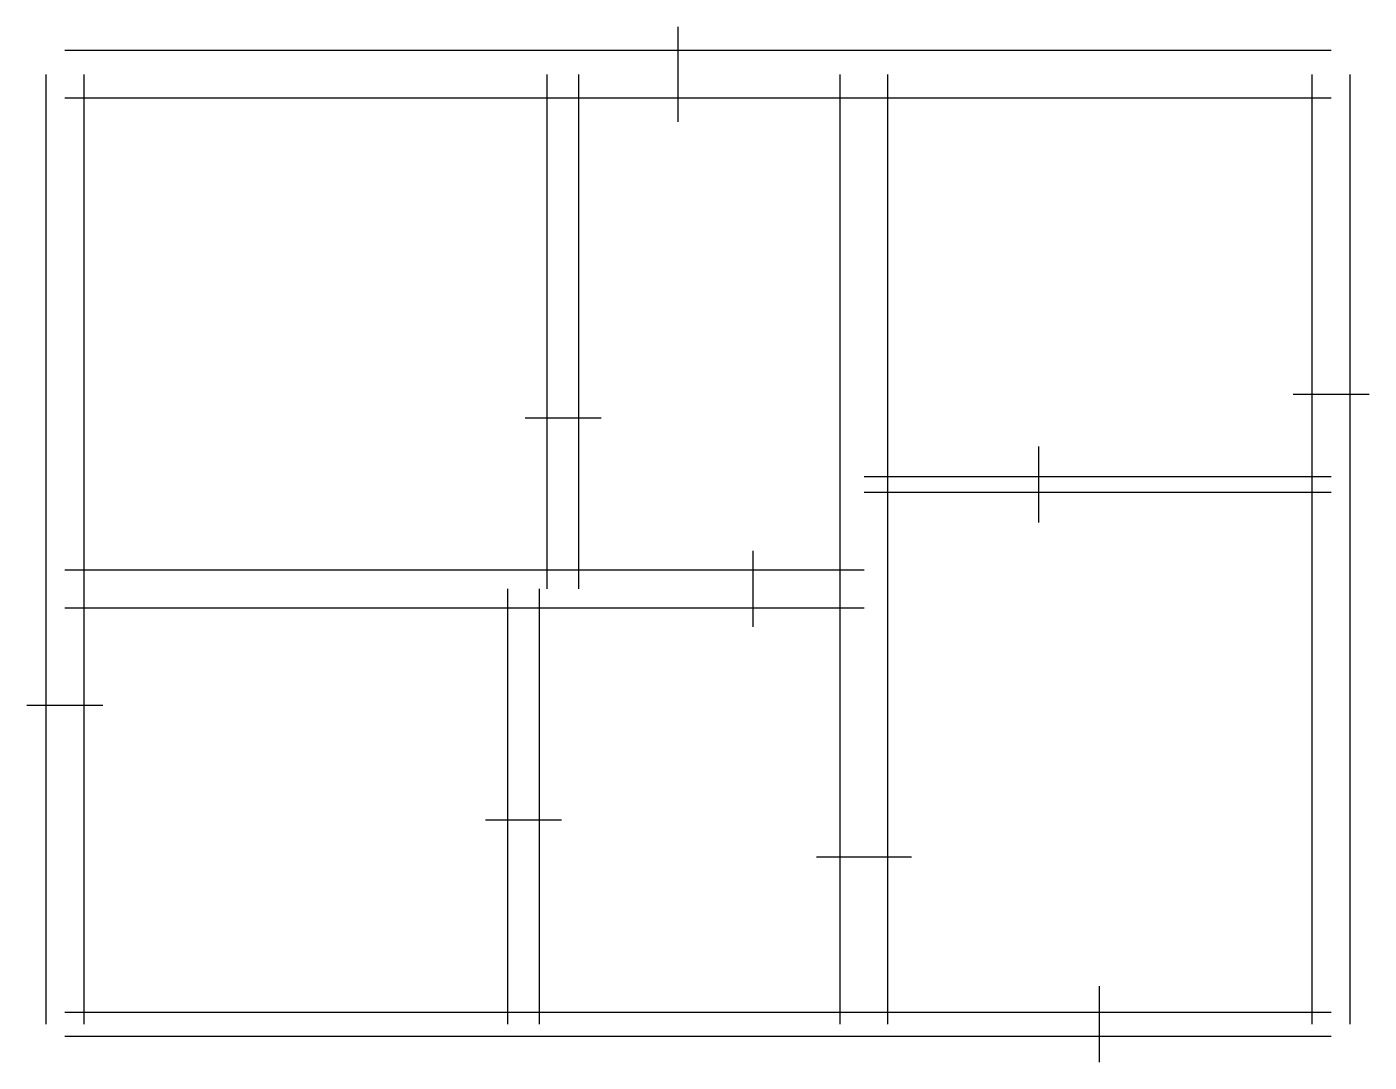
# Model space of a CAD drawing. Header units: millimetres. Extents: x -240 to 8240, y -240 to 6300.
import ezdxf

# ---------------------------------------------------------------- set-up
doc = ezdxf.new("R2010")
doc.units = ezdxf.units.MM
doc.layers.add('OPENING', color=4, linetype='Continuous')
doc.layers.add('WALL', color=7, linetype='Continuous')

msp = doc.modelspace()

# ---------------------------------------------------------------- linework, layer by layer
at = {"layer": 'OPENING'}
for p, q in [((3872.5, 6300), (3872.5, 5700)), ((8240, 3976.7), (7760, 3976.7)), ((3388, 3828.4), (2908, 3828.4)), ((6153.8, 3170), (6153.8, 3650)), ((4347.9, 2509), (4347.9, 2989)), ((-240, 2014.9), (240, 2014.9)), ((3138, 1288.9), (2658, 1288.9)), ((5349, 1054.5), (4749, 1054.5)), ((6535.9, -240), (6535.9, 240))]:
    msp.add_line(p, q, dxfattribs=at)
at = {"layer": 'WALL'}
for p, q in [((8000, 6150), (0, 6150)), ((-120, 6000), (-120, 0)), ((120, 6000), (120, 0)), ((3048, 2749), (3048, 6000)), ((3248, 2749), (3248, 6000)), ((4899, 0), (4899, 6000)), ((5199, 0), (5199, 6000)), ((7880, 0), (7880, 6000)), ((8120, 0), (8120, 6000)), ((8000, 5850), (0, 5850)), ((5049, 3460), (8000, 3460)), ((5049, 3360), (8000, 3360)), ((0, 2869), (5049, 2869)), ((2798, 0), (2798, 2749)), ((2998, 0), (2998, 2749)), ((0, 2629), (5049, 2629)), ((0, 75), (8000, 75)), ((0, -75), (8000, -75))]:
    msp.add_line(p, q, dxfattribs=at)

doc.saveas('drawing.dxf')
